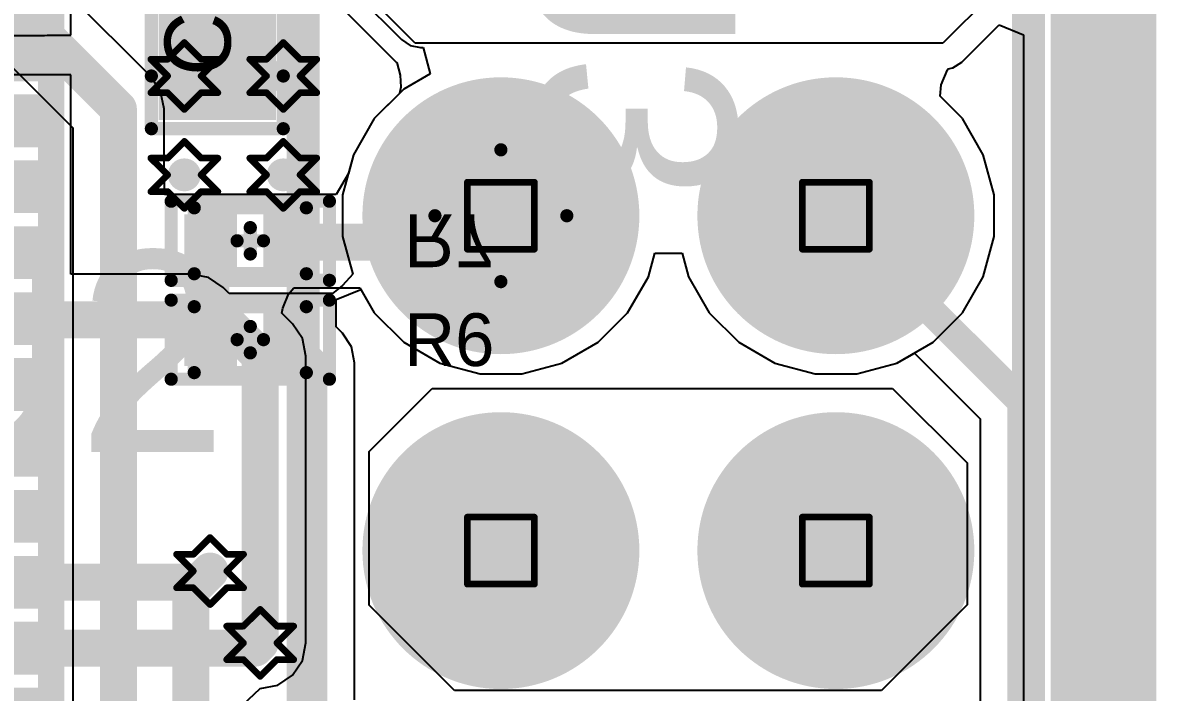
# Model space of a CAD drawing. Header units: millimetres. Extents: x -1.1 to 43.9, y -0.6 to 15.6.
# Drawn here: x 35.27 to 43.87, y 4.07 to 9.15 of the extents above; entities that cross this region are included whole.
import ezdxf

# ---------------------------------------------------------------- set-up
doc = ezdxf.new("R2010")
doc.units = ezdxf.units.MM
for name, color, linetype in [('BottomLayer', 5, 'Continuous'), ('BottomPaste', 16, 'Continuous'), ('BottomSolder', 6, 'Continuous'), ('DrillDrawing', 1, 'Continuous'), ('KeepOutLayer', 6, 'Continuous'), ('Mechanical2', 216, 'Continuous'), ('Mechanical3', 76, 'Continuous'), ('Mechanical4', 56, 'Continuous'), ('Mechanical5', 56, 'Continuous'), ('Mechanical6', 56, 'Continuous'), ('Mechanical7', 56, 'Continuous'), ('MultiLayer', 9, 'Continuous'), ('PadHoleLayer', 156, 'Continuous'), ('TopLayer', 1, 'Continuous'), ('TopPaste', 8, 'Continuous'), ('TopSolder', 216, 'Continuous'), ('ViaHoleLayer', 16, 'Continuous')]:
    doc.layers.add(name, color=color, linetype=linetype)

# ---------------------------------------------------------------- blocks, each defined once
blk = doc.blocks.new('5X2_MALE_HEADER_2_54MM_SHROUDED___4_WALL_49')
at = {"layer": 'BottomLayer'}
h = blk.add_hatch(color=5, dxfattribs=at)
edge = h.paths.add_edge_path()
edge.add_arc((0, 2.54), 1, 0, 360)
h = blk.add_hatch(color=5, dxfattribs=at)
edge = h.paths.add_edge_path()
edge.add_arc((2.54, 2.54), 1, 0, 360)
h = blk.add_hatch(color=5, dxfattribs=at)
edge = h.paths.add_edge_path()
edge.add_arc((0, 0), 1, 0, 360)
h = blk.add_hatch(color=5, dxfattribs=at)
edge = h.paths.add_edge_path()
edge.add_arc((2.54, 0), 1, 0, 360)
at = {"layer": 'BottomSolder'}
h = blk.add_hatch(color=6, dxfattribs=at)
edge = h.paths.add_edge_path()
edge.add_arc((0, 2.54), 1.05, 0, 360)
h = blk.add_hatch(color=6, dxfattribs=at)
edge = h.paths.add_edge_path()
edge.add_arc((2.54, 2.54), 1.05, 0, 360)
h = blk.add_hatch(color=6, dxfattribs=at)
edge = h.paths.add_edge_path()
edge.add_arc((0, 0), 1.05, 0, 360)
h = blk.add_hatch(color=6, dxfattribs=at)
edge = h.paths.add_edge_path()
edge.add_arc((2.54, 0), 1.05, 0, 360)
at = {"layer": 'MultiLayer'}
h = blk.add_hatch(color=9, dxfattribs=at)
edge = h.paths.add_edge_path()
edge.add_arc((0, 2.54), 1, 0, 360)
h = blk.add_hatch(color=9, dxfattribs=at)
edge = h.paths.add_edge_path()
edge.add_arc((2.54, 2.54), 1, 0, 360)
h = blk.add_hatch(color=9, dxfattribs=at)
edge = h.paths.add_edge_path()
edge.add_arc((0, 0), 1, 0, 360)
h = blk.add_hatch(color=9, dxfattribs=at)
edge = h.paths.add_edge_path()
edge.add_arc((2.54, 0), 1, 0, 360)
at = {"layer": 'PadHoleLayer'}
h = blk.add_hatch(color=156, dxfattribs=at)
edge = h.paths.add_edge_path()
edge.add_arc((0, 2.54), 0.525, 0, 360)
h = blk.add_hatch(color=156, dxfattribs=at)
edge = h.paths.add_edge_path()
edge.add_arc((2.54, 2.54), 0.525, 0, 360)
h = blk.add_hatch(color=156, dxfattribs=at)
edge = h.paths.add_edge_path()
edge.add_arc((0, 0), 0.525, 0, 360)
h = blk.add_hatch(color=156, dxfattribs=at)
edge = h.paths.add_edge_path()
edge.add_arc((2.54, 0), 0.525, 0, 360)
at = {"layer": 'TopLayer'}
h = blk.add_hatch(color=1, dxfattribs=at)
edge = h.paths.add_edge_path()
edge.add_arc((0, 2.54), 1, 0, 360)
h = blk.add_hatch(color=1, dxfattribs=at)
edge = h.paths.add_edge_path()
edge.add_arc((2.54, 2.54), 1, 0, 360)
h = blk.add_hatch(color=1, dxfattribs=at)
edge = h.paths.add_edge_path()
edge.add_arc((0, 0), 1, 0, 360)
h = blk.add_hatch(color=1, dxfattribs=at)
edge = h.paths.add_edge_path()
edge.add_arc((2.54, 0), 1, 0, 360)
at = {"layer": 'TopSolder'}
h = blk.add_hatch(color=216, dxfattribs=at)
edge = h.paths.add_edge_path()
edge.add_arc((0, 2.54), 1.05, 0, 360)
h = blk.add_hatch(color=216, dxfattribs=at)
edge = h.paths.add_edge_path()
edge.add_arc((2.54, 2.54), 1.05, 0, 360)
h = blk.add_hatch(color=216, dxfattribs=at)
edge = h.paths.add_edge_path()
edge.add_arc((0, 0), 1.05, 0, 360)
h = blk.add_hatch(color=216, dxfattribs=at)
edge = h.paths.add_edge_path()
edge.add_arc((2.54, 0), 1.05, 0, 360)
at = {"layer": 'Mechanical4'}
for points, const_width in [([(0.9575, 4), (-7.17, 4)], 0.25), ([(7, 4), (0.9575, 4)], 0.25), ([(0, -0.5), (0, 0.5)], 0.1), ([(0.5, 0), (-0.5, 0)], 0.1), ([(7, -1.5), (-7.17, -1.5)], 0.25)]:
    blk.add_lwpolyline(points, dxfattribs=dict(at, const_width=const_width))
for points, const_width in [([(0.895, 4, 1), (1.02, 4, 1)], 0.125), ([(0.895, 4, 1), (1.02, 4, 1)], 0.125), ([(-0.025, 0.5, 1), (0.025, 0.5, 1)], 0.05), ([(-0.525, 0, 1), (-0.475, 0, 1)], 0.05), ([(0.475, 0, 1), (0.525, 0, 1)], 0.05), ([(-0.025, -0.5, 1), (0.025, -0.5, 1)], 0.05)]:
    blk.add_lwpolyline(points, format="xyb", close=True, dxfattribs=dict(at, const_width=const_width))
at = {"layer": 'Mechanical6', "const_width": 0.25}
for points in [[(7, 4), (-7.17, 4)], [(7, -1.5), (-7.17, -1.5)]]:
    blk.add_lwpolyline(points, dxfattribs=at)
at = {"layer": 'Mechanical6'}
blk.add_text('J3', height=1.524, dxfattribs=at).set_placement((-2.246, 0.254))
blk = doc.blocks.new('LQFP48_STM_53')
at = {"layer": 'TopLayer'}
for points in [[(3.5, 2.1), (3.5, 2.4), (4.95, 2.4), (4.95, 2.1)], [(3.5, 1.6), (3.5, 1.9), (4.95, 1.9), (4.95, 1.6)], [(3.5, 1.1), (3.5, 1.4), (4.95, 1.4), (4.95, 1.1)], [(3.5, 0.6), (3.5, 0.9), (4.95, 0.9), (4.95, 0.6)], [(3.5, 0.1), (3.5, 0.4), (4.95, 0.4), (4.95, 0.1)], [(3.5, -0.4), (3.5, -0.1), (4.95, -0.1), (4.95, -0.4)], [(3.5, -0.9), (3.5, -0.6), (4.95, -0.6), (4.95, -0.9)], [(3.5, -1.4), (3.5, -1.1), (4.95, -1.1), (4.95, -1.4)], [(3.5, -1.9), (3.5, -1.6), (4.95, -1.6), (4.95, -1.9)], [(3.5, -2.4), (3.5, -2.1), (4.95, -2.1), (4.95, -2.4)]]:
    blk.add_hatch(color=1, dxfattribs=at).paths.add_polyline_path(points)
at = {"layer": 'TopPaste'}
for points in [[(3.5, 2.1), (3.5, 2.4), (4.95, 2.4), (4.95, 2.1)], [(3.5, 1.6), (3.5, 1.9), (4.95, 1.9), (4.95, 1.6)], [(3.5, 1.1), (3.5, 1.4), (4.95, 1.4), (4.95, 1.1)], [(3.5, 0.6), (3.5, 0.9), (4.95, 0.9), (4.95, 0.6)], [(3.5, 0.1), (3.5, 0.4), (4.95, 0.4), (4.95, 0.1)], [(3.5, -0.4), (3.5, -0.1), (4.95, -0.1), (4.95, -0.4)], [(3.5, -0.9), (3.5, -0.6), (4.95, -0.6), (4.95, -0.9)], [(3.5, -1.4), (3.5, -1.1), (4.95, -1.1), (4.95, -1.4)], [(3.5, -1.9), (3.5, -1.6), (4.95, -1.6), (4.95, -1.9)], [(3.5, -2.4), (3.5, -2.1), (4.95, -2.1), (4.95, -2.4)]]:
    blk.add_hatch(color=8, dxfattribs=at).paths.add_polyline_path(points)
at = {"layer": 'TopSolder'}
for points in [[(3.45, 2.05), (3.45, 2.45), (5, 2.45), (5, 2.05)], [(3.45, 1.55), (3.45, 1.95), (5, 1.95), (5, 1.55)], [(3.45, 1.05), (3.45, 1.45), (5, 1.45), (5, 1.05)], [(3.45, 0.55), (3.45, 0.95), (5, 0.95), (5, 0.55)], [(3.45, 0.05), (3.45, 0.45), (5, 0.45), (5, 0.05)], [(3.45, -0.45), (3.45, -0.05), (5, -0.05), (5, -0.45)], [(3.45, -0.95), (3.45, -0.55), (5, -0.55), (5, -0.95)], [(3.45, -1.45), (3.45, -1.05), (5, -1.05), (5, -1.45)], [(3.45, -1.95), (3.45, -1.55), (5, -1.55), (5, -1.95)], [(3.45, -2.45), (3.45, -2.05), (5, -2.05), (5, -2.45)], [(3.45, -2.95), (3.45, -2.55), (5, -2.55), (5, -2.95)]]:
    blk.add_hatch(color=216, dxfattribs=at).paths.add_polyline_path(points)
at = {"layer": 'Mechanical4', "const_width": 0.2}
blk.add_lwpolyline([(5, -5), (5, 5)], dxfattribs=at)
at = {"layer": 'Mechanical6', "const_width": 0.2}
blk.add_lwpolyline([(5, -5), (5, 5)], dxfattribs=at)
at = {"layer": 'Mechanical6'}
blk.add_text('U2', height=1.524, dxfattribs=at).set_placement((3.7304, -0.7618))
blk = doc.blocks.new('RES_0201_B_68')
at = {"layer": 'BottomLayer'}
for points in [[(-0.45, 0.15), (-0.15, 0.15), (-0.15, -0.15), (-0.45, -0.15)], [(0.15, 0.15), (0.45, 0.15), (0.45, -0.15), (0.15, -0.15)]]:
    blk.add_hatch(color=5, dxfattribs=at).paths.add_polyline_path(points)
at = {"layer": 'BottomPaste'}
for points in [[(-0.45, 0.15), (-0.15, 0.15), (-0.15, -0.15), (-0.45, -0.15)], [(0.15, 0.15), (0.45, 0.15), (0.45, -0.15), (0.15, -0.15)]]:
    blk.add_hatch(color=16, dxfattribs=at).paths.add_polyline_path(points)
at = {"layer": 'BottomSolder'}
for points in [[(-0.5, 0.2), (-0.1, 0.2), (-0.1, -0.2), (-0.5, -0.2)], [(0.1, 0.2), (0.5, 0.2), (0.5, -0.2), (0.1, -0.2)]]:
    blk.add_hatch(color=6, dxfattribs=at).paths.add_polyline_path(points)
at = {"layer": 'Mechanical3', "const_width": 0.1}
for points in [[(-0.425, -0.25), (-0.425, 0.25)], [(-0.425, 0.25), (0.425, 0.25)], [(0.425, -0.25), (0.425, 0.25)], [(-0.425, -0.25), (0.425, -0.25)]]:
    blk.add_lwpolyline(points, dxfattribs=at)
at = {"layer": 'Mechanical3', "const_width": 0.05}
for points in [[(-0.45, 0.25, 1), (-0.4, 0.25, 1)], [(-0.45, 0.25, 1), (-0.4, 0.25, 1)], [(0.4, 0.25, 1), (0.45, 0.25, 1)], [(0.4, 0.25, 1), (0.45, 0.25, 1)], [(-0.45, -0.25, 1), (-0.4, -0.25, 1)], [(-0.45, -0.25, 1), (-0.4, -0.25, 1)], [(0.4, -0.25, 1), (0.45, -0.25, 1)], [(0.4, -0.25, 1), (0.45, -0.25, 1)]]:
    blk.add_lwpolyline(points, format="xyb", close=True, dxfattribs=at)
at = {"layer": 'Mechanical5', "const_width": 0.1}
for points in [[(-0.6, 0.3), (0.6, 0.3)], [(-0.6, -0.3), (-0.6, 0.3)], [(0.6, -0.3), (0.6, 0.3)], [(0, -0.1), (0, 0.1)], [(-0.1, 0), (0.1, 0)], [(-0.6, -0.3), (0.6, -0.3)]]:
    blk.add_lwpolyline(points, dxfattribs=at)
at = {"layer": 'Mechanical5', "const_width": 0.05}
for points in [[(-0.625, 0.3, 1), (-0.575, 0.3, 1)], [(-0.625, 0.3, 1), (-0.575, 0.3, 1)], [(0.575, 0.3, 1), (0.625, 0.3, 1)], [(0.575, 0.3, 1), (0.625, 0.3, 1)], [(-0.025, 0.1, 1), (0.025, 0.1, 1)], [(-0.125, 0, 1), (-0.075, 0, 1)], [(0.075, 0, 1), (0.125, 0, 1)], [(-0.025, -0.1, 1), (0.025, -0.1, 1)], [(-0.625, -0.3, 1), (-0.575, -0.3, 1)], [(-0.625, -0.3, 1), (-0.575, -0.3, 1)], [(0.575, -0.3, 1), (0.625, -0.3, 1)], [(0.575, -0.3, 1), (0.625, -0.3, 1)]]:
    blk.add_lwpolyline(points, format="xyb", close=True, dxfattribs=at)
at = {"layer": 'Mechanical7', "const_width": 0.1}
for points in [[(-0.6, -0.3), (-0.6, 0.3)], [(-0.6, 0.3), (0.6, 0.3)], [(0.6, -0.3), (0.6, 0.3)], [(-0.6, -0.3), (0.6, -0.3)]]:
    blk.add_lwpolyline(points, dxfattribs=at)
at = {"layer": 'Mechanical7', "const_width": 0.05}
for points in [[(-0.625, 0.3, 1), (-0.575, 0.3, 1)], [(-0.625, 0.3, 1), (-0.575, 0.3, 1)], [(0.575, 0.3, 1), (0.625, 0.3, 1)], [(0.575, 0.3, 1), (0.625, 0.3, 1)], [(-0.625, -0.3, 1), (-0.575, -0.3, 1)], [(-0.625, -0.3, 1), (-0.575, -0.3, 1)], [(0.575, -0.3, 1), (0.625, -0.3, 1)], [(0.575, -0.3, 1), (0.625, -0.3, 1)]]:
    blk.add_lwpolyline(points, format="xyb", close=True, dxfattribs=at)
at = {"layer": 'Mechanical7', "text_generation_flag": 2}
blk.add_text('R7', height=0.4, rotation=180, dxfattribs=at).set_placement((1.1668, 0.1999))
blk = doc.blocks.new('RES_0201_69')
at = {"layer": 'TopLayer'}
for points in [[(-0.45, 0.15), (-0.15, 0.15), (-0.15, -0.15), (-0.45, -0.15)], [(0.15, 0.15), (0.45, 0.15), (0.45, -0.15), (0.15, -0.15)]]:
    blk.add_hatch(color=1, dxfattribs=at).paths.add_polyline_path(points)
at = {"layer": 'TopPaste'}
for points in [[(-0.45, 0.15), (-0.15, 0.15), (-0.15, -0.15), (-0.45, -0.15)], [(0.15, 0.15), (0.45, 0.15), (0.45, -0.15), (0.15, -0.15)]]:
    blk.add_hatch(color=8, dxfattribs=at).paths.add_polyline_path(points)
at = {"layer": 'TopSolder'}
for points in [[(-0.5, 0.2), (-0.1, 0.2), (-0.1, -0.2), (-0.5, -0.2)], [(0.1, 0.2), (0.5, 0.2), (0.5, -0.2), (0.1, -0.2)]]:
    blk.add_hatch(color=216, dxfattribs=at).paths.add_polyline_path(points)
at = {"layer": 'Mechanical2', "const_width": 0.1}
for points in [[(-0.425, 0.25), (0.425, 0.25)], [(-0.425, -0.25), (-0.425, 0.25)], [(0.425, -0.25), (0.425, 0.25)], [(-0.425, -0.25), (0.425, -0.25)]]:
    blk.add_lwpolyline(points, dxfattribs=at)
at = {"layer": 'Mechanical2', "const_width": 0.05}
for points in [[(-0.45, 0.25, 1), (-0.4, 0.25, 1)], [(-0.45, 0.25, 1), (-0.4, 0.25, 1)], [(0.4, 0.25, 1), (0.45, 0.25, 1)], [(0.4, 0.25, 1), (0.45, 0.25, 1)], [(-0.45, -0.25, 1), (-0.4, -0.25, 1)], [(-0.45, -0.25, 1), (-0.4, -0.25, 1)], [(0.4, -0.25, 1), (0.45, -0.25, 1)], [(0.4, -0.25, 1), (0.45, -0.25, 1)]]:
    blk.add_lwpolyline(points, format="xyb", close=True, dxfattribs=at)
at = {"layer": 'Mechanical4', "const_width": 0.1}
for points in [[(-0.6, -0.3), (-0.6, 0.3)], [(-0.6, 0.3), (0.6, 0.3)], [(0.6, -0.3), (0.6, 0.3)], [(0, -0.1), (0, 0.1)], [(-0.1, 0), (0.1, 0)], [(-0.6, -0.3), (0.6, -0.3)]]:
    blk.add_lwpolyline(points, dxfattribs=at)
at = {"layer": 'Mechanical4', "const_width": 0.05}
for points in [[(-0.625, 0.3, 1), (-0.575, 0.3, 1)], [(-0.625, 0.3, 1), (-0.575, 0.3, 1)], [(0.575, 0.3, 1), (0.625, 0.3, 1)], [(0.575, 0.3, 1), (0.625, 0.3, 1)], [(-0.025, 0.1, 1), (0.025, 0.1, 1)], [(-0.125, 0, 1), (-0.075, 0, 1)], [(0.075, 0, 1), (0.125, 0, 1)], [(-0.025, -0.1, 1), (0.025, -0.1, 1)], [(-0.625, -0.3, 1), (-0.575, -0.3, 1)], [(-0.625, -0.3, 1), (-0.575, -0.3, 1)], [(0.575, -0.3, 1), (0.625, -0.3, 1)], [(0.575, -0.3, 1), (0.625, -0.3, 1)]]:
    blk.add_lwpolyline(points, format="xyb", close=True, dxfattribs=at)
at = {"layer": 'Mechanical6', "const_width": 0.1}
for points in [[(-0.6, -0.3), (-0.6, 0.3)], [(-0.6, 0.3), (0.6, 0.3)], [(0.6, -0.3), (0.6, 0.3)], [(-0.6, -0.3), (0.6, -0.3)]]:
    blk.add_lwpolyline(points, dxfattribs=at)
at = {"layer": 'Mechanical6', "const_width": 0.05}
for points in [[(-0.625, 0.3, 1), (-0.575, 0.3, 1)], [(-0.625, 0.3, 1), (-0.575, 0.3, 1)], [(0.575, 0.3, 1), (0.625, 0.3, 1)], [(0.575, 0.3, 1), (0.625, 0.3, 1)], [(-0.625, -0.3, 1), (-0.575, -0.3, 1)], [(-0.625, -0.3, 1), (-0.575, -0.3, 1)], [(0.575, -0.3, 1), (0.625, -0.3, 1)], [(0.575, -0.3, 1), (0.625, -0.3, 1)]]:
    blk.add_lwpolyline(points, format="xyb", close=True, dxfattribs=at)
at = {"layer": 'Mechanical6'}
blk.add_text('R6', height=0.4, dxfattribs=at).set_placement((1.1668, -0.1999))
blk = doc.blocks.new('CAP_0603_B_94')
at = {"layer": 'BottomLayer'}
for points in [[(-1.2827, -0.3937), (-1.2827, 0.3937), (-0.3175, 0.3937), (-0.3175, -0.3937)], [(0.3175, -0.3937), (0.3175, 0.3937), (1.2827, 0.3937), (1.2827, -0.3937)]]:
    blk.add_hatch(color=5, dxfattribs=at).paths.add_polyline_path(points)
at = {"layer": 'BottomPaste'}
for points in [[(-1.2827, -0.3937), (-1.2827, 0.3937), (-0.3175, 0.3937), (-0.3175, -0.3937)], [(0.3175, -0.3937), (0.3175, 0.3937), (1.2827, 0.3937), (1.2827, -0.3937)]]:
    blk.add_hatch(color=16, dxfattribs=at).paths.add_polyline_path(points)
at = {"layer": 'BottomSolder'}
for points in [[(-1.3327, -0.4437), (-1.3327, 0.4437), (-0.2675, 0.4437), (-0.2675, -0.4437)], [(0.2675, -0.4437), (0.2675, 0.4437), (1.3327, 0.4437), (1.3327, -0.4437)]]:
    blk.add_hatch(color=6, dxfattribs=at).paths.add_polyline_path(points)
at = {"layer": 'Mechanical3', "const_width": 0.1}
for points in [[(-1, 0.5), (-1, -0.5)], [(-1, 0.5), (1, 0.5)], [(1, 0.5), (1, -0.5)], [(-1, -0.5), (1, -0.5)]]:
    blk.add_lwpolyline(points, dxfattribs=at)
at = {"layer": 'Mechanical3', "const_width": 0.05}
for points in [[(-1.025, 0.5, 1), (-0.975, 0.5, 1)], [(-1.025, 0.5, 1), (-0.975, 0.5, 1)], [(0.975, 0.5, 1), (1.025, 0.5, 1)], [(0.975, 0.5, 1), (1.025, 0.5, 1)], [(-1.025, -0.5, 1), (-0.975, -0.5, 1)], [(-1.025, -0.5, 1), (-0.975, -0.5, 1)], [(0.975, -0.5, 1), (1.025, -0.5, 1)], [(0.975, -0.5, 1), (1.025, -0.5, 1)]]:
    blk.add_lwpolyline(points, format="xyb", close=True, dxfattribs=at)
at = {"layer": 'Mechanical5', "const_width": 0.1}
for points in [[(-1.4, 0.5), (1.4, 0.5)], [(-1.4, 0.5), (-1.4, -0.5)], [(1.4, 0.5), (1.4, -0.5)], [(0, 0.3), (0, -0.3)], [(-0.3, 0), (0.3, 0)], [(-1.4, -0.5), (1.4, -0.5)]]:
    blk.add_lwpolyline(points, dxfattribs=at)
at = {"layer": 'Mechanical5', "const_width": 0.05}
for points in [[(-1.425, 0.5, 1), (-1.375, 0.5, 1)], [(-1.425, 0.5, 1), (-1.375, 0.5, 1)], [(1.375, 0.5, 1), (1.425, 0.5, 1)], [(1.375, 0.5, 1), (1.425, 0.5, 1)], [(-0.025, 0.3, 1), (0.025, 0.3, 1)], [(-0.325, 0, 1), (-0.275, 0, 1)], [(0.275, 0, 1), (0.325, 0, 1)], [(-0.025, -0.3, 1), (0.025, -0.3, 1)], [(-1.425, -0.5, 1), (-1.375, -0.5, 1)], [(-1.425, -0.5, 1), (-1.375, -0.5, 1)], [(1.375, -0.5, 1), (1.425, -0.5, 1)], [(1.375, -0.5, 1), (1.425, -0.5, 1)]]:
    blk.add_lwpolyline(points, format="xyb", close=True, dxfattribs=at)
at = {"layer": 'Mechanical7', "const_width": 0.1}
for points in [[(-1.4, 0.5), (1.4, 0.5)], [(-1.4, 0.5), (-1.4, -0.5)], [(1.4, 0.5), (1.4, -0.5)], [(-1.4, -0.5), (1.4, -0.5)]]:
    blk.add_lwpolyline(points, dxfattribs=at)
at = {"layer": 'Mechanical7', "const_width": 0.05}
for points in [[(-1.425, 0.5, 1), (-1.375, 0.5, 1)], [(-1.425, 0.5, 1), (-1.375, 0.5, 1)], [(1.375, 0.5, 1), (1.425, 0.5, 1)], [(1.375, 0.5, 1), (1.425, 0.5, 1)], [(-1.425, -0.5, 1), (-1.375, -0.5, 1)], [(-1.425, -0.5, 1), (-1.375, -0.5, 1)], [(1.375, -0.5, 1), (1.425, -0.5, 1)], [(1.375, -0.5, 1), (1.425, -0.5, 1)]]:
    blk.add_lwpolyline(points, format="xyb", close=True, dxfattribs=at)
at = {"layer": 'Mechanical7', "text_generation_flag": 2}
blk.add_text('C3', height=0.5, rotation=180, dxfattribs=at).set_placement((-1, 0.4))

msp = doc.modelspace()

# ---------------------------------------------------------------- hatches: boundary and pattern name
at = {"layer": 'BottomLayer'}
h = msp.add_hatch(color=5, dxfattribs=at)
edge = h.paths.add_edge_path()
edge.add_arc((36.5, 8.75), 0.125, 0, 360)
h = msp.add_hatch(color=5, dxfattribs=at)
edge = h.paths.add_edge_path()
edge.add_arc((37.25, 8.75), 0.125, 0, 360)
h = msp.add_hatch(color=5, dxfattribs=at)
edge = h.paths.add_edge_path()
edge.add_arc((36.5, 8), 0.125, 0, 360)
h = msp.add_hatch(color=5, dxfattribs=at)
edge = h.paths.add_edge_path()
edge.add_arc((37.25, 8), 0.125, 0, 360)
h = msp.add_hatch(color=5, dxfattribs=at)
edge = h.paths.add_edge_path()
edge.add_arc((36.695, 4.995), 0.125, 0, 360)
h = msp.add_hatch(color=5, dxfattribs=at)
edge = h.paths.add_edge_path()
edge.add_arc((37.075, 4.45), 0.125, 0, 360)
at = {"layer": 'TopLayer'}
h = msp.add_hatch(color=1, dxfattribs=at)
edge = h.paths.add_edge_path()
edge.add_arc((36.5, 8.75), 0.125, 0, 360)
h = msp.add_hatch(color=1, dxfattribs=at)
edge = h.paths.add_edge_path()
edge.add_arc((37.25, 8.75), 0.125, 0, 360)
h = msp.add_hatch(color=1, dxfattribs=at)
edge = h.paths.add_edge_path()
edge.add_arc((36.5, 8), 0.125, 0, 360)
h = msp.add_hatch(color=1, dxfattribs=at)
edge = h.paths.add_edge_path()
edge.add_arc((37.25, 8), 0.125, 0, 360)
h = msp.add_hatch(color=1, dxfattribs=at)
edge = h.paths.add_edge_path()
edge.add_arc((36.695, 4.995), 0.125, 0, 360)
h = msp.add_hatch(color=1, dxfattribs=at)
edge = h.paths.add_edge_path()
edge.add_arc((37.075, 4.45), 0.125, 0, 360)
at = {"layer": 'ViaHoleLayer'}
h = msp.add_hatch(color=16, dxfattribs=at)
edge = h.paths.add_edge_path()
edge.add_arc((36.5, 8.75), 0.075, 0, 360)
h = msp.add_hatch(color=16, dxfattribs=at)
edge = h.paths.add_edge_path()
edge.add_arc((37.25, 8.75), 0.075, 0, 360)
h = msp.add_hatch(color=16, dxfattribs=at)
edge = h.paths.add_edge_path()
edge.add_arc((36.5, 8), 0.075, 0, 360)
h = msp.add_hatch(color=16, dxfattribs=at)
edge = h.paths.add_edge_path()
edge.add_arc((37.25, 8), 0.075, 0, 360)
h = msp.add_hatch(color=16, dxfattribs=at)
edge = h.paths.add_edge_path()
edge.add_arc((36.695, 4.995), 0.075, 0, 360)
h = msp.add_hatch(color=16, dxfattribs=at)
edge = h.paths.add_edge_path()
edge.add_arc((37.075, 4.45), 0.075, 0, 360)

# ---------------------------------------------------------------- linework, layer by layer
at = {"layer": 'BottomLayer'}
for p, q in [((36.2451, 8.7451), (33.1351, 11.8551)), ((38.25, 9), (37.5, 9.75)), ((37.4155, 9.5461), (38.1058, 8.8558)), ((42.75, 9.5), (42.25, 9)), ((34.76, 9.2497), (35.6533, 8.3564)), ((42.3942, 8.8558), (42.6774, 9.139)), ((42.6774, 9.139), (42.8621, 9.0624)), ((42.8621, 9.0624), (42.8621, 0.8621)), ((42.25, 9), (38.25, 9)), ((38.1058, 8.8558), (38.112, 8.8516)), ((42.328, 8.8116), (42.3942, 8.8558)), ((42.3942, 8.8558), (42.3942, 8.8558)), ((38.112, 8.8516), (38.1365, 8.7551)), ((42.2392, 8.6823), (42.2862, 8.7972)), ((42.2862, 8.7972), (42.2915, 8.8043)), ((42.2915, 8.8043), (42.328, 8.8116)), ((36.3203, 8.6327), (36.2451, 8.7451)), ((38.1365, 8.7551), (38.1405, 8.6652)), ((42.231, 8.5961), (42.2392, 8.6823)), ((36.3467, 8.5), (36.3203, 8.6327)), ((38.1302, 8.6173), (37.9398, 8.4268)), ((38.1405, 8.6652), (38.1302, 8.6173)), ((42.4002, 8.4268), (42.231, 8.5961)), ((36.3467, 8.0486), (36.3467, 8.5)), ((37.9398, 8.4268), (37.7818, 8.1532)), ((42.5582, 8.1532), (42.4002, 8.4268)), ((35.6533, 8.3564), (35.6533, 1.45)), ((37.7818, 8.1532), (37.7437, 8.0112)), ((42.64, 7.848), (42.5582, 8.1532)), ((36.35, 7.85), (36.3467, 8.0486)), ((37.7437, 8.0112), (37.65, 7.85)), ((37.65, 7.85), (36.35, 7.85)), ((42.64, 7.532), (42.64, 7.848)), ((42.5582, 7.2268), (42.64, 7.532)), ((40.0182, 7.2268), (40.0665, 7.4069)), ((40.0665, 7.4069), (40.2735, 7.4069)), ((40.2735, 7.4069), (40.3218, 7.2268)), ((39.8602, 6.9532), (40.0182, 7.2268)), ((40.3218, 7.2268), (40.4798, 6.9532)), ((42.4002, 6.9532), (42.5582, 7.2268)), ((37.2908, 7.0958), (37.3298, 7.1433)), ((37.3298, 7.1433), (37.83, 7.1433)), ((37.83, 7.1433), (37.9398, 6.9532)), ((37.2471, 6.988), (37.2908, 7.0958)), ((37.2402, 6.95), (37.2471, 6.988)), ((37.3201, 6.8701), (37.2402, 6.95)), ((37.9398, 6.9532), (38.1632, 6.7298)), ((39.6368, 6.7298), (39.8602, 6.9532)), ((40.4798, 6.9532), (40.7032, 6.7298)), ((42.1768, 6.7298), (42.4002, 6.9532)), ((37.3953, 6.7577), (37.3201, 6.8701)), ((37.4217, 6.625), (37.3953, 6.7577)), ((38.1632, 6.7298), (38.4368, 6.5718)), ((39.3632, 6.5718), (39.6368, 6.7298)), ((40.7032, 6.7298), (40.9768, 6.5718)), ((41.9032, 6.5718), (42.1768, 6.7298)), ((37.4217, 4.45), (37.4217, 6.625)), ((38.4368, 6.5718), (38.742, 6.49)), ((39.058, 6.49), (39.3632, 6.5718)), ((40.9768, 6.5718), (41.282, 6.49)), ((41.598, 6.49), (41.9032, 6.5718)), ((38.742, 6.49), (39.058, 6.49)), ((41.282, 6.49), (41.598, 6.49)), ((37.3953, 4.3173), (37.4217, 4.45)), ((37.3201, 4.2049), (37.3953, 4.3173)), ((37.075, 4.1033), (37.2077, 4.1297)), ((37.2077, 4.1297), (37.3201, 4.2049)), ((36.8967, 3.938), (37.075, 4.1033))]:
    msp.add_line(p, q, dxfattribs=at)
at = {"layer": 'BottomLayer', "const_width": 0.28}
for points in [[(32.89, 11.61), (36, 8.5)], [(36, 1.45), (36, 8.5)], [(36.7, 7), (36.7, 7.5)], [(37.3, 7.5), (37.31, 7.49)], [(37.31, 7.49), (39.01, 7.49)], [(39.01, 7.49), (39.06, 7.44)], [(36.7, 7), (37.075, 6.625)], [(37.075, 4.45), (37.075, 6.625)], [(36.55, 4.85), (36.695, 4.995)], [(36.55, 3.35), (36.55, 4.85)]]:
    msp.add_lwpolyline(points, dxfattribs=at)
at = {"layer": 'BottomLayer', "const_width": 0.14}
for points in [[(35.93, 8.5, 1), (36.07, 8.5, 1)], [(35.93, 8.5, 1), (36.07, 8.5, 1)], [(36.63, 7.5, 1), (36.77, 7.5, 1)], [(37.23, 7.5, 1), (37.37, 7.5, 1)], [(37.24, 7.49, 1), (37.38, 7.49, 1)], [(37.24, 7.49, 1), (37.38, 7.49, 1)], [(38.94, 7.49, 1), (39.08, 7.49, 1)], [(38.94, 7.49, 1), (39.08, 7.49, 1)], [(38.99, 7.44, 1), (39.13, 7.44, 1)], [(36.63, 7, 1), (36.77, 7, 1)], [(36.63, 7, 1), (36.77, 7, 1)], [(37.005, 6.625, 1), (37.145, 6.625, 1)], [(37.005, 6.625, 1), (37.145, 6.625, 1)], [(36.625, 4.995, 1), (36.765, 4.995, 1)], [(36.48, 4.85, 1), (36.62, 4.85, 1)], [(36.48, 4.85, 1), (36.62, 4.85, 1)], [(37.005, 4.45, 1), (37.145, 4.45, 1)]]:
    msp.add_lwpolyline(points, format="xyb", close=True, dxfattribs=at)
at = {"layer": 'DrillDrawing'}
for points, const_width in [([(43.47, 0), (43.47, 15.24)], 0.2), ([(36.373, 8.877), (36.5, 9.004)], 0.0508), ([(36.5, 9.004), (36.627, 8.877)], 0.0508), ([(37.123, 8.877), (37.25, 9.004)], 0.0508), ([(37.25, 9.004), (37.377, 8.877)], 0.0508), ([(36.246, 8.877), (36.373, 8.75)], 0.0508), ([(36.246, 8.877), (36.373, 8.877)], 0.0508), ([(36.627, 8.877), (36.754, 8.877)], 0.0508), ([(36.627, 8.75), (36.754, 8.877)], 0.0508), ([(36.996, 8.877), (37.123, 8.75)], 0.0508), ([(36.996, 8.877), (37.123, 8.877)], 0.0508), ([(37.377, 8.877), (37.504, 8.877)], 0.0508), ([(37.377, 8.75), (37.504, 8.877)], 0.0508), ([(36.246, 8.623), (36.373, 8.75)], 0.0508), ([(36.627, 8.75), (36.754, 8.623)], 0.0508), ([(36.996, 8.623), (37.123, 8.75)], 0.0508), ([(37.377, 8.75), (37.504, 8.623)], 0.0508), ([(36.246, 8.623), (36.373, 8.623)], 0.0508), ([(36.373, 8.623), (36.5, 8.496)], 0.0508), ([(36.5, 8.496), (36.627, 8.623)], 0.0508), ([(36.627, 8.623), (36.754, 8.623)], 0.0508), ([(36.996, 8.623), (37.123, 8.623)], 0.0508), ([(37.123, 8.623), (37.25, 8.496)], 0.0508), ([(37.25, 8.496), (37.377, 8.623)], 0.0508), ([(37.377, 8.623), (37.504, 8.623)], 0.0508), ([(36.373, 8.127), (36.5, 8.254)], 0.0508), ([(36.5, 8.254), (36.627, 8.127)], 0.0508), ([(37.123, 8.127), (37.25, 8.254)], 0.0508), ([(37.25, 8.254), (37.377, 8.127)], 0.0508), ([(36.246, 8.127), (36.373, 8)], 0.0508), ([(36.246, 8.127), (36.373, 8.127)], 0.0508), ([(36.627, 8.127), (36.754, 8.127)], 0.0508), ([(36.627, 8), (36.754, 8.127)], 0.0508), ([(36.996, 8.127), (37.123, 8)], 0.0508), ([(36.996, 8.127), (37.123, 8.127)], 0.0508), ([(37.377, 8.127), (37.504, 8.127)], 0.0508), ([(37.377, 8), (37.504, 8.127)], 0.0508), ([(36.246, 7.873), (36.373, 8)], 0.0508), ([(36.627, 8), (36.754, 7.873)], 0.0508), ([(36.996, 7.873), (37.123, 8)], 0.0508), ([(37.377, 8), (37.504, 7.873)], 0.0508), ([(38.646, 7.944), (39.154, 7.944)], 0.0508), ([(38.646, 7.436), (38.646, 7.944)], 0.0508), ([(39.154, 7.436), (39.154, 7.944)], 0.0508), ([(41.186, 7.944), (41.694, 7.944)], 0.0508), ([(41.186, 7.436), (41.186, 7.944)], 0.0508), ([(41.694, 7.436), (41.694, 7.944)], 0.0508), ([(36.246, 7.873), (36.373, 7.873)], 0.0508), ([(36.373, 7.873), (36.5, 7.746)], 0.0508), ([(36.5, 7.746), (36.627, 7.873)], 0.0508), ([(36.627, 7.873), (36.754, 7.873)], 0.0508), ([(36.996, 7.873), (37.123, 7.873)], 0.0508), ([(37.123, 7.873), (37.25, 7.746)], 0.0508), ([(37.25, 7.746), (37.377, 7.873)], 0.0508), ([(37.377, 7.873), (37.504, 7.873)], 0.0508), ([(38.646, 7.436), (39.154, 7.436)], 0.0508), ([(41.186, 7.436), (41.694, 7.436)], 0.0508), ([(38.646, 5.404), (39.154, 5.404)], 0.0508), ([(38.646, 4.896), (38.646, 5.404)], 0.0508), ([(39.154, 4.896), (39.154, 5.404)], 0.0508), ([(41.186, 5.404), (41.694, 5.404)], 0.0508), ([(41.186, 4.896), (41.186, 5.404)], 0.0508), ([(41.694, 4.896), (41.694, 5.404)], 0.0508), ([(36.568, 5.122), (36.695, 5.249)], 0.0508), ([(36.695, 5.249), (36.822, 5.122)], 0.0508), ([(36.441, 5.122), (36.568, 4.995)], 0.0508), ([(36.441, 5.122), (36.568, 5.122)], 0.0508), ([(36.822, 5.122), (36.949, 5.122)], 0.0508), ([(36.822, 4.995), (36.949, 5.122)], 0.0508), ([(36.441, 4.868), (36.568, 4.995)], 0.0508), ([(36.822, 4.995), (36.949, 4.868)], 0.0508), ([(38.646, 4.896), (39.154, 4.896)], 0.0508), ([(41.186, 4.896), (41.694, 4.896)], 0.0508), ([(36.441, 4.868), (36.568, 4.868)], 0.0508), ([(36.568, 4.868), (36.695, 4.741)], 0.0508), ([(36.695, 4.741), (36.822, 4.868)], 0.0508), ([(36.822, 4.868), (36.949, 4.868)], 0.0508), ([(36.948, 4.577), (37.075, 4.704)], 0.0508), ([(37.075, 4.704), (37.202, 4.577)], 0.0508), ([(36.821, 4.577), (36.948, 4.45)], 0.0508), ([(36.821, 4.577), (36.948, 4.577)], 0.0508), ([(37.202, 4.577), (37.329, 4.577)], 0.0508), ([(37.202, 4.45), (37.329, 4.577)], 0.0508), ([(36.821, 4.323), (36.948, 4.45)], 0.0508), ([(37.202, 4.45), (37.329, 4.323)], 0.0508), ([(36.821, 4.323), (36.948, 4.323)], 0.0508), ([(36.948, 4.323), (37.075, 4.196)], 0.0508), ([(37.075, 4.196), (37.202, 4.323)], 0.0508), ([(37.202, 4.323), (37.329, 4.323)], 0.0508)]:
    msp.add_lwpolyline(points, dxfattribs=dict(at, const_width=const_width))
at = {"layer": 'DrillDrawing', "const_width": 0.0254}
for points in [[(36.4873, 9.004, 1), (36.5127, 9.004, 1)], [(36.4873, 9.004, 1), (36.5127, 9.004, 1)], [(37.2373, 9.004, 1), (37.2627, 9.004, 1)], [(37.2373, 9.004, 1), (37.2627, 9.004, 1)], [(36.2333, 8.877, 1), (36.2587, 8.877, 1)], [(36.2333, 8.877, 1), (36.2587, 8.877, 1)], [(36.3603, 8.877, 1), (36.3857, 8.877, 1)], [(36.3603, 8.877, 1), (36.3857, 8.877, 1)], [(36.6143, 8.877, 1), (36.6397, 8.877, 1)], [(36.6143, 8.877, 1), (36.6397, 8.877, 1)], [(36.7413, 8.877, 1), (36.7667, 8.877, 1)], [(36.7413, 8.877, 1), (36.7667, 8.877, 1)], [(36.9833, 8.877, 1), (37.0087, 8.877, 1)], [(36.9833, 8.877, 1), (37.0087, 8.877, 1)], [(37.1103, 8.877, 1), (37.1357, 8.877, 1)], [(37.1103, 8.877, 1), (37.1357, 8.877, 1)], [(37.3643, 8.877, 1), (37.3897, 8.877, 1)], [(37.3643, 8.877, 1), (37.3897, 8.877, 1)], [(37.4913, 8.877, 1), (37.5167, 8.877, 1)], [(37.4913, 8.877, 1), (37.5167, 8.877, 1)], [(36.3603, 8.75, 1), (36.3857, 8.75, 1)], [(36.3603, 8.75, 1), (36.3857, 8.75, 1)], [(36.6143, 8.75, 1), (36.6397, 8.75, 1)], [(36.6143, 8.75, 1), (36.6397, 8.75, 1)], [(37.1103, 8.75, 1), (37.1357, 8.75, 1)], [(37.1103, 8.75, 1), (37.1357, 8.75, 1)], [(37.3643, 8.75, 1), (37.3897, 8.75, 1)], [(37.3643, 8.75, 1), (37.3897, 8.75, 1)], [(36.2333, 8.623, 1), (36.2587, 8.623, 1)], [(36.2333, 8.623, 1), (36.2587, 8.623, 1)], [(36.3603, 8.623, 1), (36.3857, 8.623, 1)], [(36.3603, 8.623, 1), (36.3857, 8.623, 1)], [(36.6143, 8.623, 1), (36.6397, 8.623, 1)], [(36.6143, 8.623, 1), (36.6397, 8.623, 1)], [(36.7413, 8.623, 1), (36.7667, 8.623, 1)], [(36.7413, 8.623, 1), (36.7667, 8.623, 1)], [(36.9833, 8.623, 1), (37.0087, 8.623, 1)], [(36.9833, 8.623, 1), (37.0087, 8.623, 1)], [(37.1103, 8.623, 1), (37.1357, 8.623, 1)], [(37.1103, 8.623, 1), (37.1357, 8.623, 1)], [(37.3643, 8.623, 1), (37.3897, 8.623, 1)], [(37.3643, 8.623, 1), (37.3897, 8.623, 1)], [(37.4913, 8.623, 1), (37.5167, 8.623, 1)], [(37.4913, 8.623, 1), (37.5167, 8.623, 1)], [(36.4873, 8.496, 1), (36.5127, 8.496, 1)], [(36.4873, 8.496, 1), (36.5127, 8.496, 1)], [(37.2373, 8.496, 1), (37.2627, 8.496, 1)], [(37.2373, 8.496, 1), (37.2627, 8.496, 1)], [(36.4873, 8.254, 1), (36.5127, 8.254, 1)], [(36.4873, 8.254, 1), (36.5127, 8.254, 1)], [(37.2373, 8.254, 1), (37.2627, 8.254, 1)], [(37.2373, 8.254, 1), (37.2627, 8.254, 1)], [(36.2333, 8.127, 1), (36.2587, 8.127, 1)], [(36.2333, 8.127, 1), (36.2587, 8.127, 1)], [(36.3603, 8.127, 1), (36.3857, 8.127, 1)], [(36.3603, 8.127, 1), (36.3857, 8.127, 1)], [(36.6143, 8.127, 1), (36.6397, 8.127, 1)], [(36.6143, 8.127, 1), (36.6397, 8.127, 1)], [(36.7413, 8.127, 1), (36.7667, 8.127, 1)], [(36.7413, 8.127, 1), (36.7667, 8.127, 1)], [(36.9833, 8.127, 1), (37.0087, 8.127, 1)], [(36.9833, 8.127, 1), (37.0087, 8.127, 1)], [(37.1103, 8.127, 1), (37.1357, 8.127, 1)], [(37.1103, 8.127, 1), (37.1357, 8.127, 1)], [(37.3643, 8.127, 1), (37.3897, 8.127, 1)], [(37.3643, 8.127, 1), (37.3897, 8.127, 1)], [(37.4913, 8.127, 1), (37.5167, 8.127, 1)], [(37.4913, 8.127, 1), (37.5167, 8.127, 1)], [(36.3603, 8, 1), (36.3857, 8, 1)], [(36.3603, 8, 1), (36.3857, 8, 1)], [(36.6143, 8, 1), (36.6397, 8, 1)], [(36.6143, 8, 1), (36.6397, 8, 1)], [(37.1103, 8, 1), (37.1357, 8, 1)], [(37.1103, 8, 1), (37.1357, 8, 1)], [(37.3643, 8, 1), (37.3897, 8, 1)], [(37.3643, 8, 1), (37.3897, 8, 1)], [(38.6333, 7.944, 1), (38.6587, 7.944, 1)], [(38.6333, 7.944, 1), (38.6587, 7.944, 1)], [(39.1413, 7.944, 1), (39.1667, 7.944, 1)], [(39.1413, 7.944, 1), (39.1667, 7.944, 1)], [(41.1733, 7.944, 1), (41.1987, 7.944, 1)], [(41.1733, 7.944, 1), (41.1987, 7.944, 1)], [(41.6813, 7.944, 1), (41.7067, 7.944, 1)], [(41.6813, 7.944, 1), (41.7067, 7.944, 1)], [(36.2333, 7.873, 1), (36.2587, 7.873, 1)], [(36.2333, 7.873, 1), (36.2587, 7.873, 1)], [(36.3603, 7.873, 1), (36.3857, 7.873, 1)], [(36.3603, 7.873, 1), (36.3857, 7.873, 1)], [(36.6143, 7.873, 1), (36.6397, 7.873, 1)], [(36.6143, 7.873, 1), (36.6397, 7.873, 1)], [(36.7413, 7.873, 1), (36.7667, 7.873, 1)], [(36.7413, 7.873, 1), (36.7667, 7.873, 1)], [(36.9833, 7.873, 1), (37.0087, 7.873, 1)], [(36.9833, 7.873, 1), (37.0087, 7.873, 1)], [(37.1103, 7.873, 1), (37.1357, 7.873, 1)], [(37.1103, 7.873, 1), (37.1357, 7.873, 1)], [(37.3643, 7.873, 1), (37.3897, 7.873, 1)], [(37.3643, 7.873, 1), (37.3897, 7.873, 1)], [(37.4913, 7.873, 1), (37.5167, 7.873, 1)], [(37.4913, 7.873, 1), (37.5167, 7.873, 1)], [(36.4873, 7.746, 1), (36.5127, 7.746, 1)], [(36.4873, 7.746, 1), (36.5127, 7.746, 1)], [(37.2373, 7.746, 1), (37.2627, 7.746, 1)], [(37.2373, 7.746, 1), (37.2627, 7.746, 1)], [(38.6333, 7.436, 1), (38.6587, 7.436, 1)], [(38.6333, 7.436, 1), (38.6587, 7.436, 1)], [(39.1413, 7.436, 1), (39.1667, 7.436, 1)], [(39.1413, 7.436, 1), (39.1667, 7.436, 1)], [(41.1733, 7.436, 1), (41.1987, 7.436, 1)], [(41.1733, 7.436, 1), (41.1987, 7.436, 1)], [(41.6813, 7.436, 1), (41.7067, 7.436, 1)], [(41.6813, 7.436, 1), (41.7067, 7.436, 1)], [(38.6333, 5.404, 1), (38.6587, 5.404, 1)], [(38.6333, 5.404, 1), (38.6587, 5.404, 1)], [(39.1413, 5.404, 1), (39.1667, 5.404, 1)], [(39.1413, 5.404, 1), (39.1667, 5.404, 1)], [(41.1733, 5.404, 1), (41.1987, 5.404, 1)], [(41.1733, 5.404, 1), (41.1987, 5.404, 1)], [(41.6813, 5.404, 1), (41.7067, 5.404, 1)], [(41.6813, 5.404, 1), (41.7067, 5.404, 1)], [(36.6823, 5.249, 1), (36.7077, 5.249, 1)], [(36.6823, 5.249, 1), (36.7077, 5.249, 1)], [(36.4283, 5.122, 1), (36.4537, 5.122, 1)], [(36.4283, 5.122, 1), (36.4537, 5.122, 1)], [(36.5553, 5.122, 1), (36.5807, 5.122, 1)], [(36.5553, 5.122, 1), (36.5807, 5.122, 1)], [(36.8093, 5.122, 1), (36.8347, 5.122, 1)], [(36.8093, 5.122, 1), (36.8347, 5.122, 1)], [(36.9363, 5.122, 1), (36.9617, 5.122, 1)], [(36.9363, 5.122, 1), (36.9617, 5.122, 1)], [(36.5553, 4.995, 1), (36.5807, 4.995, 1)], [(36.5553, 4.995, 1), (36.5807, 4.995, 1)], [(36.8093, 4.995, 1), (36.8347, 4.995, 1)], [(36.8093, 4.995, 1), (36.8347, 4.995, 1)], [(38.6333, 4.896, 1), (38.6587, 4.896, 1)], [(38.6333, 4.896, 1), (38.6587, 4.896, 1)], [(39.1413, 4.896, 1), (39.1667, 4.896, 1)], [(39.1413, 4.896, 1), (39.1667, 4.896, 1)], [(41.1733, 4.896, 1), (41.1987, 4.896, 1)], [(41.1733, 4.896, 1), (41.1987, 4.896, 1)], [(41.6813, 4.896, 1), (41.7067, 4.896, 1)], [(41.6813, 4.896, 1), (41.7067, 4.896, 1)], [(36.4283, 4.868, 1), (36.4537, 4.868, 1)], [(36.4283, 4.868, 1), (36.4537, 4.868, 1)], [(36.5553, 4.868, 1), (36.5807, 4.868, 1)], [(36.5553, 4.868, 1), (36.5807, 4.868, 1)], [(36.8093, 4.868, 1), (36.8347, 4.868, 1)], [(36.8093, 4.868, 1), (36.8347, 4.868, 1)], [(36.9363, 4.868, 1), (36.9617, 4.868, 1)], [(36.9363, 4.868, 1), (36.9617, 4.868, 1)], [(36.6823, 4.741, 1), (36.7077, 4.741, 1)], [(36.6823, 4.741, 1), (36.7077, 4.741, 1)], [(37.0623, 4.704, 1), (37.0877, 4.704, 1)], [(37.0623, 4.704, 1), (37.0877, 4.704, 1)], [(36.8083, 4.577, 1), (36.8337, 4.577, 1)], [(36.8083, 4.577, 1), (36.8337, 4.577, 1)], [(36.9353, 4.577, 1), (36.9607, 4.577, 1)], [(36.9353, 4.577, 1), (36.9607, 4.577, 1)], [(37.1893, 4.577, 1), (37.2147, 4.577, 1)], [(37.1893, 4.577, 1), (37.2147, 4.577, 1)], [(37.3163, 4.577, 1), (37.3417, 4.577, 1)], [(37.3163, 4.577, 1), (37.3417, 4.577, 1)], [(36.9353, 4.45, 1), (36.9607, 4.45, 1)], [(36.9353, 4.45, 1), (36.9607, 4.45, 1)], [(37.1893, 4.45, 1), (37.2147, 4.45, 1)], [(37.1893, 4.45, 1), (37.2147, 4.45, 1)], [(36.8083, 4.323, 1), (36.8337, 4.323, 1)], [(36.8083, 4.323, 1), (36.8337, 4.323, 1)], [(36.9353, 4.323, 1), (36.9607, 4.323, 1)], [(36.9353, 4.323, 1), (36.9607, 4.323, 1)], [(37.1893, 4.323, 1), (37.2147, 4.323, 1)], [(37.1893, 4.323, 1), (37.2147, 4.323, 1)], [(37.3163, 4.323, 1), (37.3417, 4.323, 1)], [(37.3163, 4.323, 1), (37.3417, 4.323, 1)], [(37.0623, 4.196, 1), (37.0877, 4.196, 1)], [(37.0623, 4.196, 1), (37.0877, 4.196, 1)]]:
    msp.add_lwpolyline(points, format="xyb", close=True, dxfattribs=at)
at = {"layer": 'KeepOutLayer', "const_width": 0.4}
for points in [[(43.67, 0), (43.67, 15.24)], [(43.27, 0.2), (43.27, 15.04)]]:
    msp.add_lwpolyline(points, dxfattribs=at)
at = {"layer": 'TopLayer'}
for p, q in [((37.6058, 9.5658), (38.1458, 9.0258)), ((35.64, 9.06), (35.64, 9.2403)), ((34.0467, 9.0561), (35.44, 9.0561)), ((35.44, 9.0561), (35.4597, 9.06)), ((35.4597, 9.06), (35.64, 9.06)), ((38.1458, 9.0258), (38.212, 8.9816)), ((38.212, 8.9816), (38.29, 8.9661)), ((38.29, 8.9661), (38.3102, 8.9661)), ((38.3102, 8.9661), (38.3638, 8.7661)), ((35.64, 8.76), (34.7385, 8.76)), ((35.64, 7.56), (35.64, 8.76)), ((38.3638, 8.7661), (38.1632, 8.6502)), ((38.1632, 8.6502), (37.9398, 8.4268)), ((37.9398, 8.4268), (37.7818, 8.1532)), ((37.7818, 8.1532), (37.7, 7.848)), ((37.7, 7.848), (37.7, 7.532)), ((35.64, 7.2467), (35.64, 7.56)), ((37.7, 7.532), (37.7762, 7.2477)), ((40.0182, 7.2268), (40.0665, 7.4069)), ((40.0665, 7.4069), (40.2735, 7.4069)), ((40.2735, 7.4069), (40.3218, 7.2268)), ((36.55, 7.2467), (35.64, 7.2467)), ((36.6827, 7.2203), (36.55, 7.2467)), ((37.7762, 7.2477), (37.6997, 7.1608)), ((39.8602, 6.9532), (40.0182, 7.2268)), ((40.3218, 7.2268), (40.4798, 6.9532)), ((36.7951, 7.1451), (36.6827, 7.2203)), ((36.8403, 7.1), (36.7951, 7.1451)), ((37.6997, 7.1608), (37.6241, 7.1)), ((37.6241, 7.1), (36.8403, 7.1)), ((37.65, 7.0551), (37.8373, 7.1306)), ((37.65, 6.847), (37.65, 7.0551)), ((37.8373, 7.1306), (37.9398, 6.9532)), ((37.9398, 6.9532), (38.1632, 6.7298)), ((39.6368, 6.7298), (39.8602, 6.9532)), ((40.4798, 6.9532), (40.7032, 6.7298)), ((37.6985, 6.7985), (37.65, 6.847)), ((37.767, 6.696), (37.6985, 6.7985)), ((38.1632, 6.7298), (38.4368, 6.5718)), ((39.3632, 6.5718), (39.6368, 6.7298)), ((40.7032, 6.7298), (40.9768, 6.5718)), ((37.7911, 6.575), (37.767, 6.696)), ((41.9032, 6.5718), (42.0351, 6.6479)), ((42.0351, 6.6479), (42.5339, 6.1491)), ((37.7911, 4.0172), (37.7911, 6.575)), ((38.4368, 6.5718), (38.742, 6.49)), ((39.058, 6.49), (39.3632, 6.5718)), ((40.9768, 6.5718), (41.282, 6.49)), ((41.598, 6.49), (41.9032, 6.5718)), ((38.742, 6.49), (39.058, 6.49)), ((41.282, 6.49), (41.598, 6.49)), ((37.9016, 5.9016), (38.38, 6.38)), ((38.38, 6.38), (41.87, 6.38)), ((41.87, 6.38), (42.4351, 5.8149)), ((42.5339, 6.1491), (42.5339, 3.496)), ((37.9016, 4.7355), (37.9016, 5.9016)), ((42.4351, 5.8149), (42.4351, 4.7392)), ((38.5471, 4.09), (37.9016, 4.7355)), ((42.4351, 4.7392), (41.7858, 4.09)), ((41.7858, 4.09), (38.5471, 4.09))]:
    msp.add_line(p, q, dxfattribs=at)
for points, const_width in [([(41.44, 7.69), (42.85, 6.28)], 0.22), ([(34.725, 6.9), (36.55, 6.9)], 0.28), ([(36.55, 6.9), (36.7, 6.75)], 0.28), ([(37.3, 6.75), (37.475, 6.575)], 0.22), ([(37.475, 4.0172), (37.475, 6.575)], 0.22), ([(42.85, 1.7297), (42.85, 6.28)], 0.22), ([(36.61, 4.91), (36.695, 4.995)], 0.28), ([(34.715, 4.91), (36.61, 4.91)], 0.28), ([(37.035, 4.41), (37.075, 4.45)], 0.28), ([(34.735, 4.41), (37.035, 4.41)], 0.28), ([(37.3578, 3.9), (37.475, 4.0172)], 0.22)]:
    msp.add_lwpolyline(points, dxfattribs=dict(at, const_width=const_width))
for points, const_width in [([(41.385, 7.69, 1), (41.495, 7.69, 1)], 0.11), ([(36.48, 6.9, 1), (36.62, 6.9, 1)], 0.14), ([(36.48, 6.9, 1), (36.62, 6.9, 1)], 0.14), ([(36.63, 6.75, 1), (36.77, 6.75, 1)], 0.14), ([(37.245, 6.75, 1), (37.355, 6.75, 1)], 0.11), ([(37.42, 6.575, 1), (37.53, 6.575, 1)], 0.11), ([(37.42, 6.575, 1), (37.53, 6.575, 1)], 0.11), ([(42.795, 6.28, 1), (42.905, 6.28, 1)], 0.11), ([(42.795, 6.28, 1), (42.905, 6.28, 1)], 0.11), ([(36.625, 4.995, 1), (36.765, 4.995, 1)], 0.14), ([(36.54, 4.91, 1), (36.68, 4.91, 1)], 0.14), ([(36.54, 4.91, 1), (36.68, 4.91, 1)], 0.14), ([(37.005, 4.45, 1), (37.145, 4.45, 1)], 0.14), ([(36.965, 4.41, 1), (37.105, 4.41, 1)], 0.14), ([(36.965, 4.41, 1), (37.105, 4.41, 1)], 0.14), ([(37.42, 4.0172, 1), (37.53, 4.0172, 1)], 0.11), ([(37.42, 4.0172, 1), (37.53, 4.0172, 1)], 0.11)]:
    msp.add_lwpolyline(points, format="xyb", close=True, dxfattribs=dict(at, const_width=const_width))

# ---------------------------------------------------------------- block references
for name, p, rotation in [('5X2_MALE_HEADER_2_54MM_SHROUDED___4_WALL_49', (38.9, 7.69), 270), ('CAP_0603_B_94', (36.75, 9.75), 90)]:
    msp.add_blockref(name, p, dxfattribs=dict(rotation=rotation))
for name, p in [('LQFP48_STM_53', (30.49, 6.66)), ('RES_0201_B_68', (37, 7.5)), ('RES_0201_69', (37, 6.75))]:
    msp.add_blockref(name, p)

doc.saveas('drawing.dxf')
